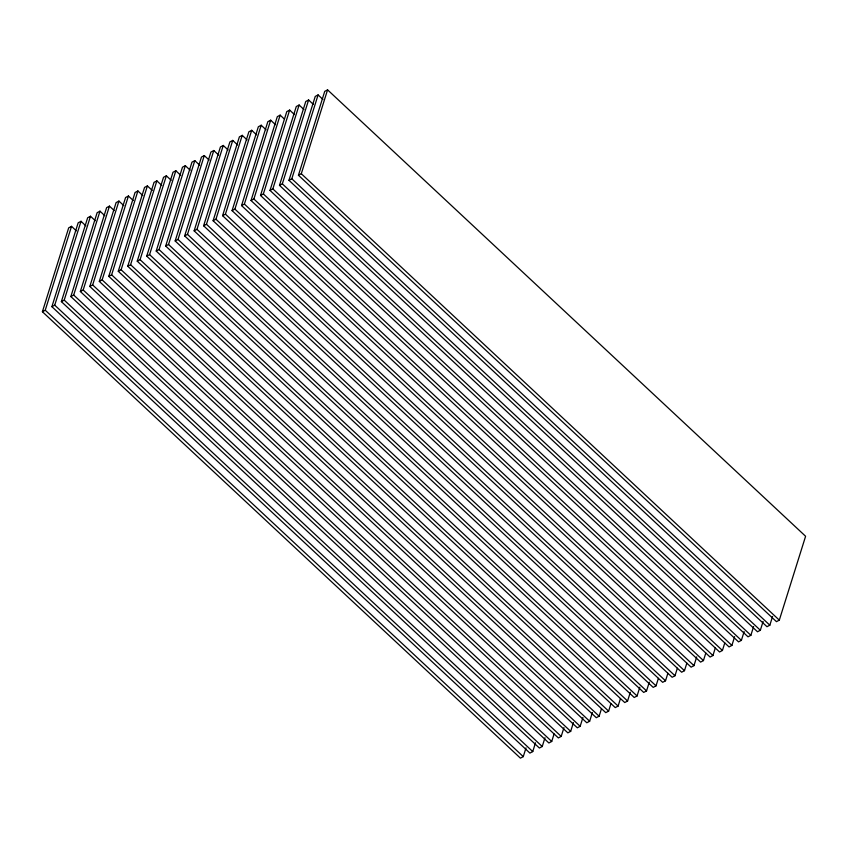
<?xml version="1.0" encoding="UTF-8"?>
<svg xmlns="http://www.w3.org/2000/svg" width="848" height="848" viewBox="0 0 848 848"><rect width="100%" height="100%" fill="white"/><g stroke="black" fill="none" stroke-linecap="round" stroke-linejoin="round"><path stroke-width="1.27" d="M526.014 747.862L523.269 756.628L520.428 758.144L42.4 311.735L68.688 227.868L71.529 226.342L76.362 230.868M42.4 311.735L45.241 310.22L71.529 226.342M535.501 742.806L532.756 751.572L529.905 753.088L51.887 306.679L78.164 222.812L81.016 221.296L85.849 225.812M51.887 306.679L54.728 305.163L81.016 221.296M544.978 737.749L542.232 746.516L539.392 748.031L61.363 301.623L87.651 217.756L90.492 216.24L95.336 220.756M61.363 301.623L64.215 300.107L90.492 216.24M554.073 733.955L551.719 741.459L548.879 742.975L70.85 296.567L97.128 212.7L99.979 211.184L104.813 215.699M70.85 296.567L73.691 295.051L99.979 211.184M563.952 727.648L561.206 736.403L558.355 737.919L80.337 291.511L106.615 207.643L109.456 206.128L114.3 210.643M80.337 291.511L83.178 289.995L109.456 206.128M573.428 722.591L570.683 731.347L567.842 732.863L89.814 286.454L116.102 202.587L118.943 201.071L123.787 205.587M89.814 286.454L92.665 284.939L118.943 201.071M582.915 717.535L580.17 726.291L577.329 727.807L99.301 281.398L125.578 197.531L128.43 196.015L133.263 200.531M99.301 281.398L102.142 279.882L128.43 196.015M592.402 712.479L589.657 721.235L586.805 722.761L108.788 276.342L135.065 192.475L137.906 190.959L142.75 195.475M108.788 276.342L111.629 274.826L137.906 190.959M601.486 708.674L599.133 716.189L596.292 717.705L118.264 271.286L144.552 187.419L147.393 185.903L152.237 190.429M118.264 271.286L121.116 269.77L147.393 185.903M610.973 703.617L608.62 711.133L605.769 712.649L127.751 266.24L154.029 182.362L156.88 180.847L161.714 185.373M127.751 266.24L130.592 264.714L156.88 180.847M620.46 698.561L618.107 706.077L615.256 707.592L137.228 261.184L163.516 177.317L166.356 175.79L171.201 180.317M137.228 261.184L140.079 259.668L166.356 175.79M630.329 692.254L627.584 701.02L624.743 702.536L146.715 256.128L173.003 172.261L175.843 170.745L180.677 175.26M146.715 256.128L149.566 254.612L175.843 170.745M639.816 687.198L637.071 695.964L634.219 697.48L156.202 251.072L182.479 167.204L185.33 165.689L190.164 170.204M156.202 251.072L159.042 249.556L185.33 165.689M649.292 682.142L646.547 690.908L643.706 692.424L165.678 246.015L191.966 162.148L194.807 160.632L199.651 165.148M165.678 246.015L168.529 244.5L194.807 160.632M658.387 678.347L656.034 685.852L653.193 687.368L175.165 240.959L201.453 157.092L204.294 155.576L209.127 160.092M175.165 240.959L178.006 239.443L204.294 155.576M667.874 673.291L665.521 680.796L662.67 682.311L184.652 235.903L210.929 152.036L213.781 150.52L218.614 155.036M184.652 235.903L187.493 234.387L213.781 150.52M677.351 668.235L674.997 675.739L672.157 677.255L194.128 230.847L220.416 146.98L223.257 145.464L228.101 149.979M194.128 230.847L196.98 229.331L223.257 145.464M686.838 663.178L684.484 670.683L681.644 672.21L203.615 225.791L229.893 141.923L232.744 140.408L237.578 144.923M203.615 225.791L206.456 224.275L232.744 140.408M696.717 656.871L693.971 665.638L691.12 667.153L213.102 220.734L239.38 136.867L242.231 135.351L247.065 139.878M213.102 220.734L215.943 219.219L242.231 135.351M705.801 653.066L703.448 660.581L700.607 662.097L222.579 215.689L248.867 131.811L251.708 130.295L256.552 134.821M222.579 215.689L225.43 214.162L251.708 130.295M715.288 648.01L712.935 655.525L710.094 657.041L232.066 210.633L258.343 126.765L261.195 125.239L266.028 129.765M232.066 210.633L234.907 209.117L261.195 125.239M724.775 642.954L722.422 650.469L719.57 651.985L241.553 205.576L267.83 121.709L270.671 120.193L275.515 124.709M241.553 205.576L244.394 204.061L270.671 120.193M734.644 636.647L731.898 645.413L729.057 646.929L251.029 200.52L277.317 116.653L280.158 115.137L284.027 118.752M251.029 200.52L253.881 199.004L280.158 115.137M744.131 631.59L741.385 640.357L738.544 641.872L260.516 195.464L286.794 111.597L289.645 110.081L294.479 114.597M260.516 195.464L263.357 193.948L289.645 110.081M753.618 626.545L750.872 635.3L748.021 636.816L270.003 190.408L296.281 106.541L299.121 105.025L303.966 109.54M270.003 190.408L272.844 188.892L299.121 105.025M763.094 621.489L760.349 630.244L757.508 631.76L279.48 185.352L305.768 101.484L308.608 99.969L313.453 104.484M279.48 185.352L282.331 183.836L308.608 99.969M772.581 616.432L769.836 625.188L766.984 626.704L288.967 180.295L315.244 96.428L318.095 94.912L322.929 99.428M288.967 180.295L291.807 178.78L318.095 94.912M298.443 175.239L324.731 91.372L327.572 89.856L805.6 536.265L779.312 620.132L776.471 621.658L298.443 175.239L301.294 173.723L327.572 89.856M301.294 173.723L779.312 620.132M291.807 178.78L769.836 625.188M282.331 183.836L760.349 630.244M272.844 188.892L750.872 635.3M263.357 193.948L741.385 640.357M253.881 199.004L731.898 645.413M244.394 204.061L722.422 650.469M234.907 209.117L712.935 655.525M225.43 214.162L703.448 660.581M215.943 219.219L693.971 665.638M206.456 224.275L684.484 670.683M196.98 229.331L674.997 675.739M187.493 234.387L665.521 680.796M178.006 239.443L656.034 685.852M168.529 244.5L646.547 690.908M159.042 249.556L637.071 695.964M149.566 254.612L627.584 701.02M140.079 259.668L618.107 706.077M130.592 264.714L608.62 711.133M121.116 269.77L599.133 716.189M111.629 274.826L589.657 721.235M102.142 279.882L580.17 726.291M92.665 284.939L570.683 731.347M83.178 289.995L561.206 736.403M73.691 295.051L551.719 741.459M64.215 300.107L542.232 746.516M54.728 305.163L532.756 751.572M45.241 310.22L523.269 756.628"/></g></svg>
